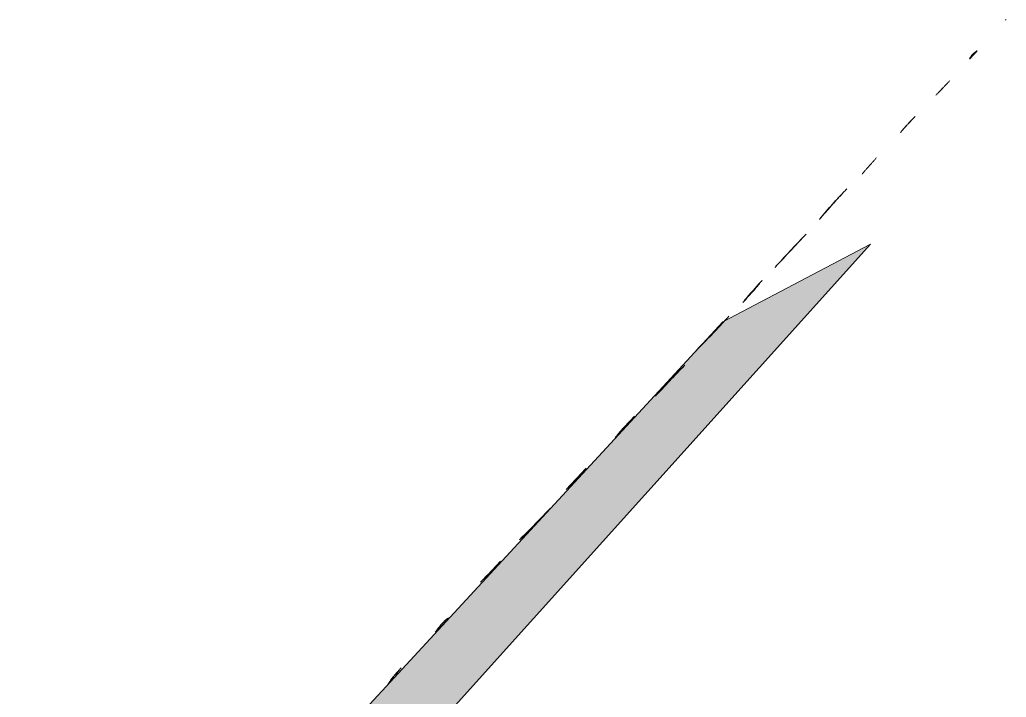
# Model space of a CAD drawing. Extents: x 0 to 1501, y 0 to 1722.
# Drawn here: x 128.306 to 129.275, y 1676.09 to 1676.755 of the extents above; entities that cross this region are included whole.
import ezdxf

# ---------------------------------------------------------------- set-up
doc = ezdxf.new("R2010")
doc.units = 0
doc.layers.get('0').update_dxf_attribs({"lineweight": 0})

msp = doc.modelspace()

# ---------------------------------------------------------------- hatches: boundary and pattern name
at = {"true_color": 0x231f20}
h = msp.add_hatch(color=256, dxfattribs=at)
h.dxf.hatch_style = 1
h.paths.add_polyline_path([(129.2745, 1676.755), (129.27447, 1676.755), (129.27444, 1676.755), (129.27441, 1676.755), (129.27438, 1676.755), (129.27435, 1676.755), (129.27431, 1676.755), (129.27428, 1676.755), (129.27425, 1676.755), (129.27422, 1676.755), (129.27419, 1676.755), (129.27416, 1676.755), (129.27413, 1676.755), (129.2741, 1676.755), (129.27406, 1676.755), (129.27403, 1676.755), (129.274, 1676.755), (129.27397, 1676.755), (129.27394, 1676.755), (129.27391, 1676.755), (129.27388, 1676.755), (129.27385, 1676.755), (129.27382, 1676.755), (129.27378, 1676.755), (129.27375, 1676.755), (129.27372, 1676.755), (129.27369, 1676.755), (129.27366, 1676.755), (129.27363, 1676.755), (129.2736, 1676.755), (129.27356, 1676.755), (129.27353, 1676.755), (129.2735, 1676.755), (129.27353, 1676.755), (129.27356, 1676.755), (129.2736, 1676.755), (129.27363, 1676.755), (129.27366, 1676.755), (129.27369, 1676.755), (129.27372, 1676.755), (129.27375, 1676.755), (129.27378, 1676.755), (129.27382, 1676.755), (129.27385, 1676.755), (129.27388, 1676.755), (129.27391, 1676.755), (129.27394, 1676.755), (129.27397, 1676.755), (129.274, 1676.755), (129.27403, 1676.755), (129.27406, 1676.755), (129.2741, 1676.755), (129.27413, 1676.755), (129.27416, 1676.755), (129.27419, 1676.755), (129.27422, 1676.755), (129.27425, 1676.755), (129.27428, 1676.755), (129.27431, 1676.755), (129.27435, 1676.755), (129.27438, 1676.755), (129.27441, 1676.755), (129.27444, 1676.755), (129.27447, 1676.755), (129.2745, 1676.755)])
h = msp.add_hatch(color=256, dxfattribs=at)
h.dxf.hatch_style = 1
h.paths.add_polyline_path([(129.246, 1676.7245), (129.24576, 1676.72425), (129.24553, 1676.72399), (129.24529, 1676.72374), (129.24506, 1676.72348), (129.24482, 1676.72323), (129.24459, 1676.72298), (129.24435, 1676.72272), (129.24412, 1676.72247), (129.24388, 1676.72222), (129.24364, 1676.72197), (129.24341, 1676.72171), (129.24318, 1676.72146), (129.24294, 1676.72121), (129.24271, 1676.72095), (129.24247, 1676.7207), (129.24223, 1676.72044), (129.242, 1676.72019), (129.24176, 1676.71994), (129.24153, 1676.71968), (129.24129, 1676.71943), (129.24106, 1676.71918), (129.24082, 1676.71893), (129.24059, 1676.71867), (129.24035, 1676.71842), (129.24011, 1676.71817), (129.23987, 1676.71793), (129.23963, 1676.71767), (129.23939, 1676.71743), (129.23915, 1676.71718), (129.23891, 1676.71693), (129.23867, 1676.71668), (129.23854, 1676.71658), (129.23871, 1676.71689), (129.23887, 1676.71719), (129.23903, 1676.7175), (129.2392, 1676.7178), (129.23936, 1676.71811), (129.23952, 1676.71841), (129.23969, 1676.71872), (129.23989, 1676.719), (129.24009, 1676.71928), (129.2403, 1676.71955), (129.24051, 1676.71983), (129.24072, 1676.7201), (129.24092, 1676.72038), (129.24113, 1676.72066), (129.24138, 1676.7209), (129.24163, 1676.72114), (129.24187, 1676.72138), (129.24212, 1676.72162), (129.24237, 1676.72187), (129.24262, 1676.72211), (129.24287, 1676.72234), (129.24315, 1676.72254), (129.24343, 1676.72275), (129.24371, 1676.72295), (129.24399, 1676.72316), (129.24427, 1676.72336), (129.24454, 1676.72357), (129.24482, 1676.72377), (129.24512, 1676.72395), (129.24541, 1676.72413), (129.2457, 1676.72432), (129.246, 1676.7245)])
h = msp.add_hatch(color=256, dxfattribs=at)
h.dxf.hatch_style = 1
h.paths.add_polyline_path([(129.219, 1676.695), (129.21857, 1676.69457), (129.21815, 1676.69413), (129.21772, 1676.6937), (129.21729, 1676.69327), (129.21687, 1676.69284), (129.21644, 1676.6924), (129.21602, 1676.69196), (129.2156, 1676.69152), (129.21518, 1676.69109), (129.21476, 1676.69065), (129.21434, 1676.69021), (129.21392, 1676.68977), (129.2135, 1676.68933), (129.21308, 1676.68889), (129.21266, 1676.68845), (129.21224, 1676.68801), (129.21182, 1676.68757), (129.2114, 1676.68713), (129.21098, 1676.6867), (129.21056, 1676.68626), (129.21014, 1676.68582), (129.20971, 1676.68538), (129.20929, 1676.68494), (129.20887, 1676.6845), (129.20845, 1676.68406), (129.20803, 1676.68362), (129.20761, 1676.68319), (129.20719, 1676.68275), (129.20677, 1676.68231), (129.20635, 1676.68187), (129.20593, 1676.68143), (129.2055, 1676.681), (129.20593, 1676.68143), (129.20636, 1676.68187), (129.20678, 1676.6823), (129.2072, 1676.68274), (129.20762, 1676.68318), (129.20804, 1676.68362), (129.20846, 1676.68406), (129.20888, 1676.68449), (129.2093, 1676.68493), (129.20972, 1676.68537), (129.21014, 1676.68581), (129.21056, 1676.68625), (129.21099, 1676.68669), (129.21141, 1676.68713), (129.21183, 1676.68756), (129.21225, 1676.688), (129.21267, 1676.68844), (129.21309, 1676.68888), (129.21351, 1676.68932), (129.21393, 1676.68976), (129.21435, 1676.6902), (129.21477, 1676.69064), (129.21519, 1676.69107), (129.21561, 1676.69151), (129.21603, 1676.69195), (129.21645, 1676.69239), (129.21687, 1676.69283), (129.21729, 1676.69327), (129.21772, 1676.6937), (129.21815, 1676.69414), (129.21857, 1676.69457), (129.219, 1676.695)])
h = msp.add_hatch(color=256, dxfattribs=at)
h.dxf.hatch_style = 1
h.paths.add_polyline_path([(129.185, 1676.66), (129.18453, 1676.65952), (129.18405, 1676.65904), (129.18358, 1676.65856), (129.1831, 1676.65808), (129.18263, 1676.6576), (129.18216, 1676.65712), (129.18168, 1676.65664), (129.18121, 1676.65616), (129.18073, 1676.65568), (129.18026, 1676.6552), (129.17978, 1676.65472), (129.17931, 1676.65424), (129.17884, 1676.65375), (129.17839, 1676.65325), (129.17794, 1676.65274), (129.17748, 1676.65224), (129.17703, 1676.65174), (129.17658, 1676.65124), (129.17612, 1676.65074), (129.17567, 1676.65024), (129.17522, 1676.64974), (129.17477, 1676.64924), (129.17431, 1676.64874), (129.17386, 1676.64824), (129.17341, 1676.64774), (129.17299, 1676.64721), (129.17258, 1676.64667), (129.17216, 1676.64614), (129.17175, 1676.64561), (129.17133, 1676.64507), (129.17092, 1676.64454), (129.17051, 1676.644), (129.17094, 1676.64451), (129.17138, 1676.64502), (129.17181, 1676.64553), (129.17225, 1676.64605), (129.17269, 1676.64656), (129.17313, 1676.64708), (129.17357, 1676.64759), (129.17401, 1676.6481), (129.17445, 1676.64861), (129.17488, 1676.64913), (129.17532, 1676.64964), (129.17576, 1676.65015), (129.17621, 1676.65066), (129.17667, 1676.65115), (129.17713, 1676.65165), (129.17759, 1676.65215), (129.17804, 1676.65264), (129.1785, 1676.65314), (129.17896, 1676.65363), (129.17942, 1676.65413), (129.17988, 1676.65462), (129.18034, 1676.65512), (129.1808, 1676.65561), (129.18126, 1676.65611), (129.18171, 1676.6566), (129.18217, 1676.6571), (129.18264, 1676.65759), (129.18311, 1676.65807), (129.18358, 1676.65855), (129.18406, 1676.65903), (129.18453, 1676.65952), (129.185, 1676.66)])
h = msp.add_hatch(color=256, dxfattribs=at)
h.dxf.hatch_style = 1
h.paths.add_polyline_path([(129.147, 1676.6195), (129.14656, 1676.619), (129.14613, 1676.6185), (129.14569, 1676.61799), (129.14526, 1676.61749), (129.14482, 1676.61699), (129.14437, 1676.6165), (129.14393, 1676.616), (129.14349, 1676.61551), (129.14305, 1676.61501), (129.1426, 1676.61452), (129.14216, 1676.61402), (129.14172, 1676.61353), (129.14128, 1676.61303), (129.14083, 1676.61253), (129.14039, 1676.61204), (129.13995, 1676.61154), (129.13951, 1676.61105), (129.13907, 1676.61055), (129.13863, 1676.61005), (129.13818, 1676.60956), (129.13774, 1676.60906), (129.1373, 1676.60857), (129.13686, 1676.60807), (129.13641, 1676.60757), (129.13597, 1676.60708), (129.13553, 1676.60658), (129.13511, 1676.60607), (129.13469, 1676.60555), (129.13427, 1676.60504), (129.13384, 1676.60453), (129.13342, 1676.60402), (129.133, 1676.6035), (129.13342, 1676.60401), (129.13385, 1676.60452), (129.13427, 1676.60503), (129.1347, 1676.60554), (129.13512, 1676.60605), (129.13555, 1676.60656), (129.13599, 1676.60706), (129.13644, 1676.60756), (129.13688, 1676.60805), (129.13732, 1676.60855), (129.13776, 1676.60904), (129.1382, 1676.60954), (129.13865, 1676.61003), (129.13909, 1676.61053), (129.13953, 1676.61103), (129.13997, 1676.61152), (129.14041, 1676.61202), (129.14085, 1676.61252), (129.1413, 1676.61301), (129.14174, 1676.61351), (129.14218, 1676.61401), (129.14262, 1676.6145), (129.14306, 1676.615), (129.14351, 1676.61549), (129.14395, 1676.61599), (129.14439, 1676.61649), (129.14483, 1676.61699), (129.14527, 1676.61749), (129.1457, 1676.61799), (129.14613, 1676.61849), (129.14656, 1676.619), (129.147, 1676.6195)])
h = msp.add_hatch(color=256, dxfattribs=at)
h.dxf.hatch_style = 1
h.paths.add_polyline_path([(129.118, 1676.589), (129.11712, 1676.5881), (129.11625, 1676.58719), (129.11536, 1676.58628), (129.11449, 1676.58538), (129.11361, 1676.58447), (129.11273, 1676.58356), (129.11185, 1676.58266), (129.11097, 1676.58175), (129.1101, 1676.58085), (129.10922, 1676.57994), (129.10836, 1676.57901), (129.10752, 1676.57808), (129.10667, 1676.57714), (129.10582, 1676.57621), (129.10498, 1676.57527), (129.10413, 1676.57434), (129.10329, 1676.5734), (129.10244, 1676.57247), (129.10159, 1676.57153), (129.10077, 1676.57058), (129.09995, 1676.56962), (129.09913, 1676.56866), (129.09831, 1676.5677), (129.0975, 1676.56673), (129.09668, 1676.56577), (129.09586, 1676.56481), (129.09504, 1676.56385), (129.09423, 1676.56289), (129.09341, 1676.56193), (129.09261, 1676.56096), (129.0918, 1676.55998), (129.091, 1676.55901), (129.09184, 1676.55994), (129.09267, 1676.56088), (129.09351, 1676.56183), (129.09434, 1676.56278), (129.09517, 1676.56373), (129.096, 1676.56468), (129.09683, 1676.56562), (129.09766, 1676.56657), (129.0985, 1676.56752), (129.09933, 1676.56847), (129.10016, 1676.56942), (129.10099, 1676.57037), (129.10182, 1676.57132), (129.10265, 1676.57227), (129.10349, 1676.57322), (129.10432, 1676.57417), (129.10515, 1676.57512), (129.10598, 1676.57606), (129.10681, 1676.57701), (129.10765, 1676.57796), (129.10851, 1676.57888), (129.10936, 1676.5798), (129.11022, 1676.58073), (129.11108, 1676.58165), (129.11194, 1676.58258), (129.1128, 1676.5835), (129.11366, 1676.58442), (129.11452, 1676.58535), (129.11538, 1676.58627), (129.11624, 1676.5872), (129.11711, 1676.5881), (129.118, 1676.589)])
h = msp.add_hatch(color=256, dxfattribs=at)
h.dxf.hatch_style = 1
h.paths.add_polyline_path([(129.078, 1676.5445), (129.07703, 1676.5435), (129.07605, 1676.5425), (129.07508, 1676.54151), (129.07411, 1676.54051), (129.07314, 1676.53951), (129.07217, 1676.53851), (129.07119, 1676.53752), (129.07022, 1676.53652), (129.06925, 1676.53552), (129.06828, 1676.53452), (129.06733, 1676.5335), (129.06638, 1676.53249), (129.06543, 1676.53147), (129.06448, 1676.53045), (129.06353, 1676.52943), (129.06258, 1676.52841), (129.06163, 1676.52739), (129.06068, 1676.52637), (129.05973, 1676.52536), (129.05878, 1676.52434), (129.05783, 1676.52332), (129.05688, 1676.5223), (129.05594, 1676.52127), (129.055, 1676.52024), (129.05407, 1676.51921), (129.05313, 1676.51818), (129.05219, 1676.51715), (129.05125, 1676.51612), (129.05032, 1676.51509), (129.04938, 1676.51406), (129.04844, 1676.51303), (129.0475, 1676.512), (129.04845, 1676.51301), (129.0494, 1676.51403), (129.05035, 1676.51505), (129.0513, 1676.51607), (129.05225, 1676.51709), (129.05321, 1676.5181), (129.05416, 1676.51912), (129.05511, 1676.52014), (129.05606, 1676.52116), (129.05701, 1676.52217), (129.05796, 1676.52319), (129.05891, 1676.52421), (129.05986, 1676.52523), (129.06081, 1676.52624), (129.06177, 1676.52726), (129.06272, 1676.52828), (129.06367, 1676.5293), (129.06462, 1676.53032), (129.06557, 1676.53133), (129.06652, 1676.53235), (129.06747, 1676.53337), (129.06842, 1676.53439), (129.06937, 1676.5354), (129.07033, 1676.53642), (129.07128, 1676.53744), (129.07223, 1676.53846), (129.07318, 1676.53947), (129.07413, 1676.54049), (129.07508, 1676.54151), (129.07603, 1676.54252), (129.07702, 1676.54351), (129.078, 1676.5445)])
at = {"true_color": 0xffffff}
h = msp.add_hatch(color=256, dxfattribs=at)
h.dxf.hatch_style = 1
h.paths.add_polyline_path([(124.2185, 1673.1045), (125.1031, 1673.38308), (125.95744, 1673.88735), (126.79065, 1674.42553), (126.39466, 1673.86821), (126.49479, 1673.59904), (127.21284, 1674.28263), (127.85182, 1675.03939), (128.47952, 1675.79985), (129.14124, 1676.53476), (128.99619, 1676.45857), (128.32307, 1675.72961), (127.66915, 1674.9842), (127.06272, 1674.21587), (126.52134, 1673.89004), (127.17294, 1674.63631), (126.47338, 1674.41883), (125.62337, 1673.90738), (124.76387, 1673.41162), (123.89336, 1672.93575), (123.00546, 1672.493), (122.09975, 1672.08821), (121.19504, 1671.87056), (121.46516, 1672.63264), (120.48897, 1672.51), (119.55892, 1672.16687), (118.68117, 1671.70589), (118.36055, 1670.98674), (117.997, 1670.5677), (117.0387, 1670.3117), (116.06781, 1670.10714), (115.09718, 1669.90131), (114.12816, 1669.68809), (113.18001, 1669.39666), (112.24769, 1669.05744), (111.29089, 1668.79573), (110.32073, 1668.58796), (109.3425, 1668.42371), (108.3717, 1668.22565), (108.8471, 1667.78921), (108.97435, 1667.58657), (107.9982, 1667.41186), (107.01327, 1667.39162), (106.39726, 1667.91174), (105.40559, 1667.92695), (104.41342, 1667.93402), (103.42155, 1667.9591), (102.43065, 1668.00943), (101.44214, 1668.09447), (100.45605, 1668.20435), (99.49818, 1668.40666), (98.63871, 1668.89978), (97.71822, 1669.26968), (97.1572, 1669.30118), (97.45767, 1669.23458), (98.39878, 1668.92237), (99.26239, 1668.43818), (100.19729, 1668.11709), (101.18077, 1667.98663), (102.16664, 1667.87461), (103.06659, 1667.80818), (104.05735, 1667.75458), (105.04934, 1667.73503), (106.0413, 1667.75172), (106.67869, 1667.32088), (107.66225, 1667.22981), (108.64904, 1667.32739), (109.60382, 1667.5865), (109.16989, 1667.93643), (109.09973, 1668.16723), (110.08097, 1668.31252), (111.05347, 1668.50877), (112.01436, 1668.75584), (112.96353, 1669.04454), (113.90575, 1669.35525), (114.67309, 1669.56155), (115.64072, 1669.77481), (116.61409, 1669.96683), (117.58055, 1670.1907), (118.50896, 1670.53358), (118.93164, 1671.16602), (119.1263, 1671.69468), (120.04485, 1672.06906), (120.99859, 1672.33818), (120.77189, 1671.67599), (121.66099, 1671.70639), (122.58109, 1672.07751), (123.48249, 1672.49191), (124.21851, 1673.10447)])
at = {"true_color": 0x231f20}
h = msp.add_hatch(color=256, dxfattribs=at)
h.dxf.hatch_style = 1
h.paths.add_polyline_path([(129.035, 1676.4995), (129.03443, 1676.49879), (129.03386, 1676.49808), (129.03329, 1676.49738), (129.03273, 1676.49667), (129.03216, 1676.49596), (129.03159, 1676.49525), (129.03102, 1676.49454), (129.03045, 1676.49383), (129.02987, 1676.49313), (129.02928, 1676.49244), (129.02869, 1676.49175), (129.0281, 1676.49106), (129.0275, 1676.49037), (129.0269, 1676.4897), (129.02629, 1676.48902), (129.02568, 1676.48834), (129.02508, 1676.48766), (129.02448, 1676.48698), (129.02387, 1676.48631), (129.02326, 1676.48563), (129.02266, 1676.48495), (129.02205, 1676.48428), (129.02145, 1676.4836), (129.02084, 1676.48292), (129.02024, 1676.48224), (129.01963, 1676.48157), (129.01902, 1676.48089), (129.01842, 1676.48021), (129.01781, 1676.47953), (129.01721, 1676.47886), (129.0166, 1676.47818), (129.016, 1676.4775), (129.01656, 1676.47822), (129.01712, 1676.47894), (129.01768, 1676.47965), (129.01824, 1676.48037), (129.0188, 1676.48108), (129.01936, 1676.4818), (129.01993, 1676.48251), (129.02052, 1676.4832), (129.02111, 1676.48389), (129.0217, 1676.48458), (129.02229, 1676.48527), (129.02288, 1676.48596), (129.02348, 1676.48664), (129.02409, 1676.48732), (129.0247, 1676.48799), (129.0253, 1676.48867), (129.02591, 1676.48935), (129.02652, 1676.49002), (129.02712, 1676.4907), (129.02773, 1676.49137), (129.02834, 1676.49205), (129.02894, 1676.49273), (129.02955, 1676.4934), (129.03016, 1676.49408), (129.03077, 1676.49475), (129.03137, 1676.49543), (129.03198, 1676.49611), (129.03259, 1676.49678), (129.03319, 1676.49746), (129.0338, 1676.49813), (129.0344, 1676.49882), (129.035, 1676.4995)])
h = msp.add_hatch(color=256, dxfattribs=at)
h.dxf.hatch_style = 1
h.paths.add_polyline_path([(129.002, 1676.464), (129.00102, 1676.46293), (129.00004, 1676.46187), (128.99906, 1676.4608), (128.99808, 1676.45973), (128.9971, 1676.45867), (128.99612, 1676.4576), (128.99514, 1676.45654), (128.99416, 1676.45547), (128.99318, 1676.4544), (128.99221, 1676.45333), (128.99123, 1676.45227), (128.99025, 1676.4512), (128.98925, 1676.45015), (128.98825, 1676.4491), (128.98724, 1676.44806), (128.98624, 1676.44701), (128.98524, 1676.44597), (128.98424, 1676.44492), (128.98324, 1676.44388), (128.98223, 1676.44283), (128.98123, 1676.44178), (128.98023, 1676.44074), (128.97923, 1676.43969), (128.97823, 1676.43865), (128.97723, 1676.4376), (128.9762, 1676.43658), (128.97516, 1676.43557), (128.97413, 1676.43456), (128.97309, 1676.43354), (128.97206, 1676.43253), (128.97103, 1676.43151), (128.97, 1676.4305), (128.97103, 1676.43152), (128.97206, 1676.43253), (128.9731, 1676.43355), (128.97413, 1676.43456), (128.97516, 1676.43558), (128.9762, 1676.4366), (128.97723, 1676.43761), (128.97826, 1676.43863), (128.97929, 1676.43964), (128.98033, 1676.44065), (128.98133, 1676.4417), (128.98234, 1676.44274), (128.98334, 1676.44378), (128.98434, 1676.44483), (128.98535, 1676.44587), (128.98635, 1676.44691), (128.98736, 1676.44796), (128.98836, 1676.449), (128.98936, 1676.45005), (128.99036, 1676.45109), (128.99134, 1676.45216), (128.99231, 1676.45324), (128.99329, 1676.45431), (128.99426, 1676.45538), (128.99523, 1676.45646), (128.9962, 1676.45753), (128.99718, 1676.4586), (128.99815, 1676.45967), (128.99912, 1676.46074), (129.00009, 1676.46182), (129.00105, 1676.46291), (129.002, 1676.464)])
h = msp.add_hatch(color=256, dxfattribs=at)
h.dxf.hatch_style = 1
h.paths.add_polyline_path([(128.93, 1676.3855), (128.93091, 1676.38646), (128.93181, 1676.38741), (128.93271, 1676.38837), (128.93361, 1676.38933), (128.93451, 1676.39029), (128.93541, 1676.39125), (128.93631, 1676.39221), (128.93721, 1676.39317), (128.93812, 1676.39412), (128.93902, 1676.39508), (128.93992, 1676.39604), (128.94082, 1676.397), (128.94172, 1676.39796), (128.94262, 1676.39891), (128.94352, 1676.39988), (128.94442, 1676.40083), (128.94533, 1676.40179), (128.94623, 1676.40275), (128.94713, 1676.40371), (128.94803, 1676.40467), (128.94893, 1676.40562), (128.94983, 1676.40659), (128.95074, 1676.40754), (128.95166, 1676.40848), (128.95258, 1676.40942), (128.9535, 1676.41036), (128.95442, 1676.4113), (128.95533, 1676.41224), (128.95625, 1676.41319), (128.95717, 1676.41413), (128.95809, 1676.41507), (128.95899, 1676.41599), (128.95805, 1676.41507), (128.95712, 1676.41414), (128.95618, 1676.41322), (128.95524, 1676.41229), (128.95431, 1676.41137), (128.95337, 1676.41045), (128.95243, 1676.40952), (128.9515, 1676.4086), (128.95056, 1676.40767), (128.94962, 1676.40675), (128.94868, 1676.40583), (128.94775, 1676.4049), (128.94681, 1676.40398), (128.94588, 1676.40305), (128.94494, 1676.40213), (128.94402, 1676.40119), (128.94312, 1676.40023), (128.94221, 1676.39928), (128.94131, 1676.39832), (128.9404, 1676.39737), (128.9395, 1676.39641), (128.93859, 1676.39546), (128.93769, 1676.3945), (128.93678, 1676.39355), (128.93591, 1676.39256), (128.93506, 1676.39156), (128.93421, 1676.39055), (128.93336, 1676.38955), (128.93251, 1676.38855), (128.93166, 1676.38754), (128.93082, 1676.38653), (128.93, 1676.3855)])
h = msp.add_hatch(color=256, dxfattribs=at)
h.dxf.hatch_style = 1
h.paths.add_polyline_path([(128.8905, 1676.3445), (128.89106, 1676.3452), (128.89162, 1676.3459), (128.89219, 1676.3466), (128.89275, 1676.34729), (128.89331, 1676.348), (128.89389, 1676.34868), (128.89449, 1676.34935), (128.89508, 1676.35002), (128.89568, 1676.35069), (128.8963, 1676.35135), (128.89691, 1676.352), (128.89753, 1676.35265), (128.89815, 1676.3533), (128.89876, 1676.35395), (128.89938, 1676.3546), (128.9, 1676.35526), (128.90062, 1676.35591), (128.90123, 1676.35656), (128.90185, 1676.35721), (128.90247, 1676.35786), (128.90308, 1676.35851), (128.9037, 1676.35917), (128.9043, 1676.35983), (128.90488, 1676.36052), (128.90546, 1676.3612), (128.90604, 1676.36188), (128.90663, 1676.36256), (128.90721, 1676.36325), (128.90779, 1676.36393), (128.90837, 1676.36461), (128.90895, 1676.3653), (128.9095, 1676.366), (128.9089, 1676.36533), (128.90829, 1676.36467), (128.90769, 1676.364), (128.90709, 1676.36333), (128.90648, 1676.36267), (128.90586, 1676.36202), (128.90525, 1676.36137), (128.90463, 1676.36072), (128.90401, 1676.36007), (128.9034, 1676.35942), (128.90278, 1676.35876), (128.90216, 1676.35811), (128.90155, 1676.35746), (128.90093, 1676.35681), (128.90031, 1676.35616), (128.8997, 1676.35551), (128.89908, 1676.35485), (128.89846, 1676.3542), (128.89785, 1676.35355), (128.89725, 1676.35288), (128.89667, 1676.3522), (128.89609, 1676.35151), (128.89551, 1676.35083), (128.89492, 1676.35015), (128.89434, 1676.34946), (128.89376, 1676.34878), (128.89318, 1676.34809), (128.89262, 1676.3474), (128.89209, 1676.34668), (128.89156, 1676.34595), (128.89103, 1676.34523), (128.8905, 1676.3445)])
h = msp.add_hatch(color=256, dxfattribs=at)
h.dxf.hatch_style = 1
h.paths.add_polyline_path([(128.8425, 1676.294), (128.8431, 1676.29466), (128.8437, 1676.29533), (128.8443, 1676.29599), (128.8449, 1676.29666), (128.8455, 1676.29733), (128.8461, 1676.29799), (128.8467, 1676.29865), (128.84732, 1676.2993), (128.84793, 1676.29995), (128.84855, 1676.3006), (128.84917, 1676.30125), (128.84978, 1676.3019), (128.8504, 1676.30255), (128.85102, 1676.3032), (128.85163, 1676.30385), (128.85225, 1676.3045), (128.85287, 1676.30515), (128.85349, 1676.3058), (128.8541, 1676.30645), (128.85472, 1676.3071), (128.85534, 1676.30775), (128.85595, 1676.3084), (128.85657, 1676.30905), (128.85719, 1676.3097), (128.8578, 1676.31035), (128.8584, 1676.31101), (128.859, 1676.31168), (128.8596, 1676.31234), (128.8602, 1676.31301), (128.8608, 1676.31367), (128.8614, 1676.31434), (128.862, 1676.31499), (128.86142, 1676.31431), (128.86084, 1676.31363), (128.86026, 1676.31295), (128.85967, 1676.31226), (128.85909, 1676.31158), (128.85851, 1676.3109), (128.85793, 1676.31022), (128.85735, 1676.30954), (128.85677, 1676.30885), (128.85617, 1676.30819), (128.85556, 1676.30754), (128.85495, 1676.30688), (128.85434, 1676.30622), (128.85373, 1676.30556), (128.85312, 1676.30491), (128.85251, 1676.30425), (128.85191, 1676.30359), (128.8513, 1676.30294), (128.85068, 1676.30228), (128.85005, 1676.30165), (128.84942, 1676.30101), (128.84879, 1676.30037), (128.84816, 1676.29974), (128.84753, 1676.2991), (128.8469, 1676.29846), (128.84628, 1676.29782), (128.84565, 1676.29718), (128.84502, 1676.29655), (128.84439, 1676.29591), (128.84376, 1676.29527), (128.84313, 1676.29463), (128.8425, 1676.294)])
h = msp.add_hatch(color=256, dxfattribs=at)
h.dxf.hatch_style = 1
h.paths.add_polyline_path([(128.7965, 1676.2445), (128.79746, 1676.24546), (128.79842, 1676.24643), (128.79938, 1676.24739), (128.80034, 1676.24835), (128.8013, 1676.24931), (128.80225, 1676.25028), (128.80322, 1676.25124), (128.80417, 1676.2522), (128.80513, 1676.25317), (128.80609, 1676.25413), (128.80705, 1676.25509), (128.80801, 1676.25606), (128.80897, 1676.25702), (128.80993, 1676.25798), (128.81089, 1676.25895), (128.81184, 1676.25991), (128.8128, 1676.26088), (128.81375, 1676.26185), (128.81469, 1676.26283), (128.81564, 1676.2638), (128.81659, 1676.26477), (128.81754, 1676.26575), (128.81848, 1676.26672), (128.81943, 1676.2677), (128.82037, 1676.26868), (128.82132, 1676.26965), (128.82227, 1676.27063), (128.82322, 1676.2716), (128.82416, 1676.27258), (128.82511, 1676.27355), (128.82606, 1676.27452), (128.827, 1676.27549), (128.82606, 1676.27451), (128.82513, 1676.27352), (128.82419, 1676.27253), (128.82326, 1676.27155), (128.82232, 1676.27056), (128.82138, 1676.26958), (128.82045, 1676.26859), (128.81952, 1676.2676), (128.81858, 1676.26662), (128.81765, 1676.26563), (128.81671, 1676.26464), (128.81578, 1676.26366), (128.81484, 1676.26267), (128.8139, 1676.26168), (128.81297, 1676.2607), (128.81203, 1676.25971), (128.81107, 1676.25875), (128.81011, 1676.25779), (128.80915, 1676.25683), (128.80819, 1676.25587), (128.80723, 1676.25491), (128.80627, 1676.25395), (128.80531, 1676.25299), (128.80434, 1676.25203), (128.80338, 1676.25106), (128.80242, 1676.2501), (128.80146, 1676.24914), (128.80048, 1676.24821), (128.79948, 1676.24728), (128.79849, 1676.24635), (128.7975, 1676.24543), (128.7965, 1676.2445)])
h = msp.add_hatch(color=256, dxfattribs=at)
h.dxf.hatch_style = 1
h.paths.add_polyline_path([(128.7585, 1676.203), (128.7591, 1676.20364), (128.7597, 1676.20429), (128.76031, 1676.20494), (128.76092, 1676.20558), (128.76153, 1676.20621), (128.76214, 1676.20686), (128.76275, 1676.2075), (128.76336, 1676.20814), (128.76397, 1676.20877), (128.76458, 1676.20942), (128.76519, 1676.21006), (128.7658, 1676.21069), (128.76641, 1676.21133), (128.76702, 1676.21198), (128.76764, 1676.21262), (128.76825, 1676.21325), (128.76886, 1676.21389), (128.76947, 1676.21453), (128.77008, 1676.21517), (128.77069, 1676.21581), (128.7713, 1676.21645), (128.77191, 1676.21709), (128.77252, 1676.21773), (128.77313, 1676.21837), (128.77374, 1676.21901), (128.77435, 1676.21965), (128.77496, 1676.22029), (128.77557, 1676.22093), (128.77618, 1676.22157), (128.77679, 1676.22221), (128.7774, 1676.22286), (128.778, 1676.2235), (128.7774, 1676.22284), (128.77681, 1676.22218), (128.77622, 1676.22153), (128.77563, 1676.22087), (128.77504, 1676.22021), (128.77445, 1676.21955), (128.77386, 1676.2189), (128.77326, 1676.21824), (128.77267, 1676.21758), (128.77208, 1676.21693), (128.77148, 1676.21627), (128.77087, 1676.21564), (128.77026, 1676.215), (128.76964, 1676.21436), (128.76903, 1676.21373), (128.76841, 1676.21309), (128.7678, 1676.21246), (128.76719, 1676.21182), (128.76657, 1676.21118), (128.76596, 1676.21054), (128.76535, 1676.20991), (128.76473, 1676.20927), (128.76411, 1676.20864), (128.76349, 1676.20801), (128.76287, 1676.20739), (128.76225, 1676.20676), (128.76162, 1676.20613), (128.76099, 1676.20551), (128.76037, 1676.20488), (128.75975, 1676.20425), (128.75912, 1676.20362), (128.7585, 1676.203)])
h = msp.add_hatch(color=256, dxfattribs=at)
h.dxf.hatch_style = 1
h.paths.add_polyline_path([(128.714, 1676.154), (128.71437, 1676.15447), (128.71474, 1676.15494), (128.71511, 1676.15541), (128.71548, 1676.15588), (128.71585, 1676.15636), (128.71622, 1676.15683), (128.71659, 1676.1573), (128.71696, 1676.15777), (128.71736, 1676.15822), (128.71776, 1676.15866), (128.71816, 1676.15911), (128.71856, 1676.15956), (128.71896, 1676.16), (128.71936, 1676.16045), (128.71976, 1676.1609), (128.72017, 1676.16134), (128.72056, 1676.16179), (128.72097, 1676.16223), (128.7214, 1676.16265), (128.72183, 1676.16307), (128.72225, 1676.16349), (128.72268, 1676.16391), (128.72311, 1676.16434), (128.72353, 1676.16476), (128.72396, 1676.16518), (128.72438, 1676.1656), (128.72481, 1676.16602), (128.72525, 1676.16643), (128.7257, 1676.16683), (128.72614, 1676.16723), (128.72659, 1676.16763), (128.72696, 1676.16797), (128.72646, 1676.16764), (128.72596, 1676.16731), (128.72546, 1676.16698), (128.72497, 1676.16664), (128.72452, 1676.16624), (128.72407, 1676.16585), (128.72361, 1676.16545), (128.72316, 1676.16506), (128.72271, 1676.16467), (128.7223, 1676.16423), (128.72189, 1676.1638), (128.72148, 1676.16336), (128.72107, 1676.16293), (128.72065, 1676.16249), (128.72024, 1676.16205), (128.71985, 1676.1616), (128.71947, 1676.16114), (128.71909, 1676.16067), (128.71871, 1676.16021), (128.71833, 1676.15974), (128.71795, 1676.15928), (128.71758, 1676.15881), (128.7172, 1676.15835), (128.71683, 1676.15788), (128.71648, 1676.15739), (128.71612, 1676.15691), (128.71577, 1676.15642), (128.71542, 1676.15594), (128.71506, 1676.15545), (128.71471, 1676.15497), (128.71436, 1676.15448), (128.714, 1676.154)])
h = msp.add_hatch(color=256, dxfattribs=at)
h.dxf.hatch_style = 1
h.paths.add_polyline_path([(128.6675, 1676.103), (128.66786, 1676.10353), (128.66823, 1676.10406), (128.66859, 1676.1046), (128.66896, 1676.10513), (128.66932, 1676.10566), (128.66969, 1676.10619), (128.67009, 1676.1067), (128.67049, 1676.1072), (128.6709, 1676.1077), (128.6713, 1676.10821), (128.67171, 1676.10871), (128.67212, 1676.10921), (128.67254, 1676.10969), (128.67297, 1676.11018), (128.6734, 1676.11066), (128.67383, 1676.11114), (128.67426, 1676.11162), (128.67469, 1676.11211), (128.67511, 1676.11259), (128.67554, 1676.11307), (128.67597, 1676.11355), (128.6764, 1676.11403), (128.67683, 1676.11452), (128.67726, 1676.115), (128.67769, 1676.11548), (128.67812, 1676.11596), (128.67852, 1676.11647), (128.67892, 1676.11697), (128.67931, 1676.11748), (128.67971, 1676.11799), (128.68011, 1676.1185), (128.68049, 1676.11899), (128.68005, 1676.11852), (128.67961, 1676.11805), (128.67916, 1676.11758), (128.67872, 1676.11712), (128.67828, 1676.11665), (128.67783, 1676.11618), (128.67739, 1676.11571), (128.67695, 1676.11524), (128.67651, 1676.11477), (128.67606, 1676.1143), (128.67563, 1676.11382), (128.67522, 1676.11333), (128.6748, 1676.11283), (128.67439, 1676.11234), (128.67398, 1676.11184), (128.67356, 1676.11134), (128.67315, 1676.11084), (128.67274, 1676.11035), (128.67233, 1676.10985), (128.67192, 1676.10936), (128.67153, 1676.10884), (128.67115, 1676.10832), (128.67078, 1676.10779), (128.6704, 1676.10727), (128.67002, 1676.10674), (128.66965, 1676.10622), (128.66927, 1676.10569), (128.6689, 1676.10517), (128.66853, 1676.10464), (128.66819, 1676.10409), (128.66784, 1676.10355), (128.6675, 1676.103)])

# ---------------------------------------------------------------- linework, layer by layer
for points in [[(129.2745, 1676.755), (129.27447, 1676.755), (129.27444, 1676.755), (129.27441, 1676.755), (129.27438, 1676.755), (129.27435, 1676.755), (129.27431, 1676.755), (129.27428, 1676.755), (129.27425, 1676.755), (129.27422, 1676.755), (129.27419, 1676.755), (129.27416, 1676.755), (129.27413, 1676.755), (129.2741, 1676.755), (129.27406, 1676.755), (129.27403, 1676.755), (129.274, 1676.755), (129.27397, 1676.755), (129.27394, 1676.755), (129.27391, 1676.755), (129.27388, 1676.755), (129.27385, 1676.755), (129.27382, 1676.755), (129.27378, 1676.755), (129.27375, 1676.755), (129.27372, 1676.755), (129.27369, 1676.755), (129.27366, 1676.755), (129.27363, 1676.755), (129.2736, 1676.755), (129.27356, 1676.755), (129.27353, 1676.755), (129.2735, 1676.755), (129.27353, 1676.755), (129.27356, 1676.755), (129.2736, 1676.755), (129.27363, 1676.755), (129.27366, 1676.755), (129.27369, 1676.755), (129.27372, 1676.755), (129.27375, 1676.755), (129.27378, 1676.755), (129.27382, 1676.755), (129.27385, 1676.755), (129.27388, 1676.755), (129.27391, 1676.755), (129.27394, 1676.755), (129.27397, 1676.755), (129.274, 1676.755), (129.27403, 1676.755), (129.27406, 1676.755), (129.2741, 1676.755), (129.27413, 1676.755), (129.27416, 1676.755), (129.27419, 1676.755), (129.27422, 1676.755), (129.27425, 1676.755), (129.27428, 1676.755), (129.27431, 1676.755), (129.27435, 1676.755), (129.27438, 1676.755), (129.27441, 1676.755), (129.27444, 1676.755), (129.27447, 1676.755), (129.2745, 1676.755), (129.2745, 1676.755)], [(129.246, 1676.7245), (129.24576, 1676.72425), (129.24553, 1676.72399), (129.24529, 1676.72374), (129.24506, 1676.72348), (129.24482, 1676.72323), (129.24459, 1676.72298), (129.24435, 1676.72272), (129.24412, 1676.72247), (129.24388, 1676.72222), (129.24364, 1676.72197), (129.24341, 1676.72171), (129.24318, 1676.72146), (129.24294, 1676.72121), (129.24271, 1676.72095), (129.24247, 1676.7207), (129.24223, 1676.72044), (129.242, 1676.72019), (129.24176, 1676.71994), (129.24153, 1676.71968), (129.24129, 1676.71943), (129.24106, 1676.71918), (129.24082, 1676.71893), (129.24059, 1676.71867), (129.24035, 1676.71842), (129.24011, 1676.71817), (129.23987, 1676.71793), (129.23963, 1676.71767), (129.23939, 1676.71743), (129.23915, 1676.71718), (129.23891, 1676.71693), (129.23867, 1676.71668), (129.23854, 1676.71658), (129.23871, 1676.71689), (129.23887, 1676.71719), (129.23903, 1676.7175), (129.2392, 1676.7178), (129.23936, 1676.71811), (129.23952, 1676.71841), (129.23969, 1676.71872), (129.23989, 1676.719), (129.24009, 1676.71928), (129.2403, 1676.71955), (129.24051, 1676.71983), (129.24072, 1676.7201), (129.24092, 1676.72038), (129.24113, 1676.72066), (129.24138, 1676.7209), (129.24163, 1676.72114), (129.24187, 1676.72138), (129.24212, 1676.72162), (129.24237, 1676.72187), (129.24262, 1676.72211), (129.24287, 1676.72234), (129.24315, 1676.72254), (129.24343, 1676.72275), (129.24371, 1676.72295), (129.24399, 1676.72316), (129.24427, 1676.72336), (129.24454, 1676.72357), (129.24482, 1676.72377), (129.24512, 1676.72395), (129.24541, 1676.72413), (129.2457, 1676.72432), (129.246, 1676.7245), (129.246, 1676.7245)], [(129.219, 1676.695), (129.21857, 1676.69457), (129.21815, 1676.69413), (129.21772, 1676.6937), (129.21729, 1676.69327), (129.21687, 1676.69284), (129.21644, 1676.6924), (129.21602, 1676.69196), (129.2156, 1676.69152), (129.21518, 1676.69109), (129.21476, 1676.69065), (129.21434, 1676.69021), (129.21392, 1676.68977), (129.2135, 1676.68933), (129.21308, 1676.68889), (129.21266, 1676.68845), (129.21224, 1676.68801), (129.21182, 1676.68757), (129.2114, 1676.68713), (129.21098, 1676.6867), (129.21056, 1676.68626), (129.21014, 1676.68582), (129.20971, 1676.68538), (129.20929, 1676.68494), (129.20887, 1676.6845), (129.20845, 1676.68406), (129.20803, 1676.68362), (129.20761, 1676.68319), (129.20719, 1676.68275), (129.20677, 1676.68231), (129.20635, 1676.68187), (129.20593, 1676.68143), (129.2055, 1676.681), (129.20593, 1676.68143), (129.20636, 1676.68187), (129.20678, 1676.6823), (129.2072, 1676.68274), (129.20762, 1676.68318), (129.20804, 1676.68362), (129.20846, 1676.68406), (129.20888, 1676.68449), (129.2093, 1676.68493), (129.20972, 1676.68537), (129.21014, 1676.68581), (129.21056, 1676.68625), (129.21099, 1676.68669), (129.21141, 1676.68713), (129.21183, 1676.68756), (129.21225, 1676.688), (129.21267, 1676.68844), (129.21309, 1676.68888), (129.21351, 1676.68932), (129.21393, 1676.68976), (129.21435, 1676.6902), (129.21477, 1676.69064), (129.21519, 1676.69107), (129.21561, 1676.69151), (129.21603, 1676.69195), (129.21645, 1676.69239), (129.21687, 1676.69283), (129.21729, 1676.69327), (129.21772, 1676.6937), (129.21815, 1676.69414), (129.21857, 1676.69457), (129.219, 1676.695), (129.219, 1676.695)], [(129.185, 1676.66), (129.18453, 1676.65952), (129.18405, 1676.65904), (129.18358, 1676.65856), (129.1831, 1676.65808), (129.18263, 1676.6576), (129.18216, 1676.65712), (129.18168, 1676.65664), (129.18121, 1676.65616), (129.18073, 1676.65568), (129.18026, 1676.6552), (129.17978, 1676.65472), (129.17931, 1676.65424), (129.17884, 1676.65375), (129.17839, 1676.65325), (129.17794, 1676.65274), (129.17748, 1676.65224), (129.17703, 1676.65174), (129.17658, 1676.65124), (129.17612, 1676.65074), (129.17567, 1676.65024), (129.17522, 1676.64974), (129.17477, 1676.64924), (129.17431, 1676.64874), (129.17386, 1676.64824), (129.17341, 1676.64774), (129.17299, 1676.64721), (129.17258, 1676.64667), (129.17216, 1676.64614), (129.17175, 1676.64561), (129.17133, 1676.64507), (129.17092, 1676.64454), (129.17051, 1676.644), (129.17094, 1676.64451), (129.17138, 1676.64502), (129.17181, 1676.64553), (129.17225, 1676.64605), (129.17269, 1676.64656), (129.17313, 1676.64708), (129.17357, 1676.64759), (129.17401, 1676.6481), (129.17445, 1676.64861), (129.17488, 1676.64913), (129.17532, 1676.64964), (129.17576, 1676.65015), (129.17621, 1676.65066), (129.17667, 1676.65115), (129.17713, 1676.65165), (129.17759, 1676.65215), (129.17804, 1676.65264), (129.1785, 1676.65314), (129.17896, 1676.65363), (129.17942, 1676.65413), (129.17988, 1676.65462), (129.18034, 1676.65512), (129.1808, 1676.65561), (129.18126, 1676.65611), (129.18171, 1676.6566), (129.18217, 1676.6571), (129.18264, 1676.65759), (129.18311, 1676.65807), (129.18358, 1676.65855), (129.18406, 1676.65903), (129.18453, 1676.65952), (129.185, 1676.66), (129.185, 1676.66)], [(129.147, 1676.6195), (129.14656, 1676.619), (129.14613, 1676.6185), (129.14569, 1676.61799), (129.14526, 1676.61749), (129.14482, 1676.61699), (129.14437, 1676.6165), (129.14393, 1676.616), (129.14349, 1676.61551), (129.14305, 1676.61501), (129.1426, 1676.61452), (129.14216, 1676.61402), (129.14172, 1676.61353), (129.14128, 1676.61303), (129.14083, 1676.61253), (129.14039, 1676.61204), (129.13995, 1676.61154), (129.13951, 1676.61105), (129.13907, 1676.61055), (129.13863, 1676.61005), (129.13818, 1676.60956), (129.13774, 1676.60906), (129.1373, 1676.60857), (129.13686, 1676.60807), (129.13641, 1676.60757), (129.13597, 1676.60708), (129.13553, 1676.60658), (129.13511, 1676.60607), (129.13469, 1676.60555), (129.13427, 1676.60504), (129.13384, 1676.60453), (129.13342, 1676.60402), (129.133, 1676.6035), (129.13342, 1676.60401), (129.13385, 1676.60452), (129.13427, 1676.60503), (129.1347, 1676.60554), (129.13512, 1676.60605), (129.13555, 1676.60656), (129.13599, 1676.60706), (129.13644, 1676.60756), (129.13688, 1676.60805), (129.13732, 1676.60855), (129.13776, 1676.60904), (129.1382, 1676.60954), (129.13865, 1676.61003), (129.13909, 1676.61053), (129.13953, 1676.61103), (129.13997, 1676.61152), (129.14041, 1676.61202), (129.14085, 1676.61252), (129.1413, 1676.61301), (129.14174, 1676.61351), (129.14218, 1676.61401), (129.14262, 1676.6145), (129.14306, 1676.615), (129.14351, 1676.61549), (129.14395, 1676.61599), (129.14439, 1676.61649), (129.14483, 1676.61699), (129.14527, 1676.61749), (129.1457, 1676.61799), (129.14613, 1676.61849), (129.14656, 1676.619), (129.147, 1676.6195), (129.147, 1676.6195)], [(129.118, 1676.589), (129.11712, 1676.5881), (129.11625, 1676.58719), (129.11536, 1676.58628), (129.11449, 1676.58538), (129.11361, 1676.58447), (129.11273, 1676.58356), (129.11185, 1676.58266), (129.11097, 1676.58175), (129.1101, 1676.58085), (129.10922, 1676.57994), (129.10836, 1676.57901), (129.10752, 1676.57808), (129.10667, 1676.57714), (129.10582, 1676.57621), (129.10498, 1676.57527), (129.10413, 1676.57434), (129.10329, 1676.5734), (129.10244, 1676.57247), (129.10159, 1676.57153), (129.10077, 1676.57058), (129.09995, 1676.56962), (129.09913, 1676.56866), (129.09831, 1676.5677), (129.0975, 1676.56673), (129.09668, 1676.56577), (129.09586, 1676.56481), (129.09504, 1676.56385), (129.09423, 1676.56289), (129.09341, 1676.56193), (129.09261, 1676.56096), (129.0918, 1676.55998), (129.091, 1676.55901), (129.09184, 1676.55994), (129.09267, 1676.56088), (129.09351, 1676.56183), (129.09434, 1676.56278), (129.09517, 1676.56373), (129.096, 1676.56468), (129.09683, 1676.56562), (129.09766, 1676.56657), (129.0985, 1676.56752), (129.09933, 1676.56847), (129.10016, 1676.56942), (129.10099, 1676.57037), (129.10182, 1676.57132), (129.10265, 1676.57227), (129.10349, 1676.57322), (129.10432, 1676.57417), (129.10515, 1676.57512), (129.10598, 1676.57606), (129.10681, 1676.57701), (129.10765, 1676.57796), (129.10851, 1676.57888), (129.10936, 1676.5798), (129.11022, 1676.58073), (129.11108, 1676.58165), (129.11194, 1676.58258), (129.1128, 1676.5835), (129.11366, 1676.58442), (129.11452, 1676.58535), (129.11538, 1676.58627), (129.11624, 1676.5872), (129.11711, 1676.5881), (129.118, 1676.589), (129.118, 1676.589)], [(129.078, 1676.5445), (129.07703, 1676.5435), (129.07605, 1676.5425), (129.07508, 1676.54151), (129.07411, 1676.54051), (129.07314, 1676.53951), (129.07217, 1676.53851), (129.07119, 1676.53752), (129.07022, 1676.53652), (129.06925, 1676.53552), (129.06828, 1676.53452), (129.06733, 1676.5335), (129.06638, 1676.53249), (129.06543, 1676.53147), (129.06448, 1676.53045), (129.06353, 1676.52943), (129.06258, 1676.52841), (129.06163, 1676.52739), (129.06068, 1676.52637), (129.05973, 1676.52536), (129.05878, 1676.52434), (129.05783, 1676.52332), (129.05688, 1676.5223), (129.05594, 1676.52127), (129.055, 1676.52024), (129.05407, 1676.51921), (129.05313, 1676.51818), (129.05219, 1676.51715), (129.05125, 1676.51612), (129.05032, 1676.51509), (129.04938, 1676.51406), (129.04844, 1676.51303), (129.0475, 1676.512), (129.04845, 1676.51301), (129.0494, 1676.51403), (129.05035, 1676.51505), (129.0513, 1676.51607), (129.05225, 1676.51709), (129.05321, 1676.5181), (129.05416, 1676.51912), (129.05511, 1676.52014), (129.05606, 1676.52116), (129.05701, 1676.52217), (129.05796, 1676.52319), (129.05891, 1676.52421), (129.05986, 1676.52523), (129.06081, 1676.52624), (129.06177, 1676.52726), (129.06272, 1676.52828), (129.06367, 1676.5293), (129.06462, 1676.53032), (129.06557, 1676.53133), (129.06652, 1676.53235), (129.06747, 1676.53337), (129.06842, 1676.53439), (129.06937, 1676.5354), (129.07033, 1676.53642), (129.07128, 1676.53744), (129.07223, 1676.53846), (129.07318, 1676.53947), (129.07413, 1676.54049), (129.07508, 1676.54151), (129.07603, 1676.54252), (129.07702, 1676.54351), (129.078, 1676.5445), (129.078, 1676.5445)], [(129.035, 1676.4995), (129.03443, 1676.49879), (129.03386, 1676.49808), (129.03329, 1676.49738), (129.03273, 1676.49667), (129.03216, 1676.49596), (129.03159, 1676.49525), (129.03102, 1676.49454), (129.03045, 1676.49383), (129.02987, 1676.49313), (129.02928, 1676.49244), (129.02869, 1676.49175), (129.0281, 1676.49106), (129.0275, 1676.49037), (129.0269, 1676.4897), (129.02629, 1676.48902), (129.02568, 1676.48834), (129.02508, 1676.48766), (129.02448, 1676.48698), (129.02387, 1676.48631), (129.02326, 1676.48563), (129.02266, 1676.48495), (129.02205, 1676.48428), (129.02145, 1676.4836), (129.02084, 1676.48292), (129.02024, 1676.48224), (129.01963, 1676.48157), (129.01902, 1676.48089), (129.01842, 1676.48021), (129.01781, 1676.47953), (129.01721, 1676.47886), (129.0166, 1676.47818), (129.016, 1676.4775), (129.01656, 1676.47822), (129.01712, 1676.47894), (129.01768, 1676.47965), (129.01824, 1676.48037), (129.0188, 1676.48108), (129.01936, 1676.4818), (129.01993, 1676.48251), (129.02052, 1676.4832), (129.02111, 1676.48389), (129.0217, 1676.48458), (129.02229, 1676.48527), (129.02288, 1676.48596), (129.02348, 1676.48664), (129.02409, 1676.48732), (129.0247, 1676.48799), (129.0253, 1676.48867), (129.02591, 1676.48935), (129.02652, 1676.49002), (129.02712, 1676.4907), (129.02773, 1676.49137), (129.02834, 1676.49205), (129.02894, 1676.49273), (129.02955, 1676.4934), (129.03016, 1676.49408), (129.03077, 1676.49475), (129.03137, 1676.49543), (129.03198, 1676.49611), (129.03259, 1676.49678), (129.03319, 1676.49746), (129.0338, 1676.49813), (129.0344, 1676.49882), (129.035, 1676.4995), (129.035, 1676.4995)], [(129.002, 1676.464), (129.00102, 1676.46293), (129.00004, 1676.46187), (128.99906, 1676.4608), (128.99808, 1676.45973), (128.9971, 1676.45867), (128.99612, 1676.4576), (128.99514, 1676.45654), (128.99416, 1676.45547), (128.99318, 1676.4544), (128.99221, 1676.45333), (128.99123, 1676.45227), (128.99025, 1676.4512), (128.98925, 1676.45015), (128.98825, 1676.4491), (128.98724, 1676.44806), (128.98624, 1676.44701), (128.98524, 1676.44597), (128.98424, 1676.44492), (128.98324, 1676.44388), (128.98223, 1676.44283), (128.98123, 1676.44178), (128.98023, 1676.44074), (128.97923, 1676.43969), (128.97823, 1676.43865), (128.97723, 1676.4376), (128.9762, 1676.43658), (128.97516, 1676.43557), (128.97413, 1676.43456), (128.97309, 1676.43354), (128.97206, 1676.43253), (128.97103, 1676.43151), (128.97, 1676.4305), (128.97103, 1676.43152), (128.97206, 1676.43253), (128.9731, 1676.43355), (128.97413, 1676.43456), (128.97516, 1676.43558), (128.9762, 1676.4366), (128.97723, 1676.43761), (128.97826, 1676.43863), (128.97929, 1676.43964), (128.98033, 1676.44065), (128.98133, 1676.4417), (128.98234, 1676.44274), (128.98334, 1676.44378), (128.98434, 1676.44483), (128.98535, 1676.44587), (128.98635, 1676.44691), (128.98736, 1676.44796), (128.98836, 1676.449), (128.98936, 1676.45005), (128.99036, 1676.45109), (128.99134, 1676.45216), (128.99231, 1676.45324), (128.99329, 1676.45431), (128.99426, 1676.45538), (128.99523, 1676.45646), (128.9962, 1676.45753), (128.99718, 1676.4586), (128.99815, 1676.45967), (128.99912, 1676.46074), (129.00009, 1676.46182), (129.00105, 1676.46291), (129.002, 1676.464), (129.002, 1676.464)], [(128.93, 1676.3855), (128.93091, 1676.38646), (128.93181, 1676.38741), (128.93271, 1676.38837), (128.93361, 1676.38933), (128.93451, 1676.39029), (128.93541, 1676.39125), (128.93631, 1676.39221), (128.93721, 1676.39317), (128.93812, 1676.39412), (128.93902, 1676.39508), (128.93992, 1676.39604), (128.94082, 1676.397), (128.94172, 1676.39796), (128.94262, 1676.39891), (128.94352, 1676.39988), (128.94442, 1676.40083), (128.94533, 1676.40179), (128.94623, 1676.40275), (128.94713, 1676.40371), (128.94803, 1676.40467), (128.94893, 1676.40562), (128.94983, 1676.40659), (128.95074, 1676.40754), (128.95166, 1676.40848), (128.95258, 1676.40942), (128.9535, 1676.41036), (128.95442, 1676.4113), (128.95533, 1676.41224), (128.95625, 1676.41319), (128.95717, 1676.41413), (128.95809, 1676.41507), (128.95899, 1676.41599), (128.95805, 1676.41507), (128.95712, 1676.41414), (128.95618, 1676.41322), (128.95524, 1676.41229), (128.95431, 1676.41137), (128.95337, 1676.41045), (128.95243, 1676.40952), (128.9515, 1676.4086), (128.95056, 1676.40767), (128.94962, 1676.40675), (128.94868, 1676.40583), (128.94775, 1676.4049), (128.94681, 1676.40398), (128.94588, 1676.40305), (128.94494, 1676.40213), (128.94402, 1676.40119), (128.94312, 1676.40023), (128.94221, 1676.39928), (128.94131, 1676.39832), (128.9404, 1676.39737), (128.9395, 1676.39641), (128.93859, 1676.39546), (128.93769, 1676.3945), (128.93678, 1676.39355), (128.93591, 1676.39256), (128.93506, 1676.39156), (128.93421, 1676.39055), (128.93336, 1676.38955), (128.93251, 1676.38855), (128.93166, 1676.38754), (128.93082, 1676.38653), (128.93, 1676.3855), (128.93, 1676.3855)], [(128.8905, 1676.3445), (128.89106, 1676.3452), (128.89162, 1676.3459), (128.89219, 1676.3466), (128.89275, 1676.34729), (128.89331, 1676.348), (128.89389, 1676.34868), (128.89449, 1676.34935), (128.89508, 1676.35002), (128.89568, 1676.35069), (128.8963, 1676.35135), (128.89691, 1676.352), (128.89753, 1676.35265), (128.89815, 1676.3533), (128.89876, 1676.35395), (128.89938, 1676.3546), (128.9, 1676.35526), (128.90062, 1676.35591), (128.90123, 1676.35656), (128.90185, 1676.35721), (128.90247, 1676.35786), (128.90308, 1676.35851), (128.9037, 1676.35917), (128.9043, 1676.35983), (128.90488, 1676.36052), (128.90546, 1676.3612), (128.90604, 1676.36188), (128.90663, 1676.36256), (128.90721, 1676.36325), (128.90779, 1676.36393), (128.90837, 1676.36461), (128.90895, 1676.3653), (128.9095, 1676.366), (128.9089, 1676.36533), (128.90829, 1676.36467), (128.90769, 1676.364), (128.90709, 1676.36333), (128.90648, 1676.36267), (128.90586, 1676.36202), (128.90525, 1676.36137), (128.90463, 1676.36072), (128.90401, 1676.36007), (128.9034, 1676.35942), (128.90278, 1676.35876), (128.90216, 1676.35811), (128.90155, 1676.35746), (128.90093, 1676.35681), (128.90031, 1676.35616), (128.8997, 1676.35551), (128.89908, 1676.35485), (128.89846, 1676.3542), (128.89785, 1676.35355), (128.89725, 1676.35288), (128.89667, 1676.3522), (128.89609, 1676.35151), (128.89551, 1676.35083), (128.89492, 1676.35015), (128.89434, 1676.34946), (128.89376, 1676.34878), (128.89318, 1676.34809), (128.89262, 1676.3474), (128.89209, 1676.34668), (128.89156, 1676.34595), (128.89103, 1676.34523), (128.8905, 1676.3445), (128.8905, 1676.3445)], [(128.8425, 1676.294), (128.8431, 1676.29466), (128.8437, 1676.29533), (128.8443, 1676.29599), (128.8449, 1676.29666), (128.8455, 1676.29733), (128.8461, 1676.29799), (128.8467, 1676.29865), (128.84732, 1676.2993), (128.84793, 1676.29995), (128.84855, 1676.3006), (128.84917, 1676.30125), (128.84978, 1676.3019), (128.8504, 1676.30255), (128.85102, 1676.3032), (128.85163, 1676.30385), (128.85225, 1676.3045), (128.85287, 1676.30515), (128.85349, 1676.3058), (128.8541, 1676.30645), (128.85472, 1676.3071), (128.85534, 1676.30775), (128.85595, 1676.3084), (128.85657, 1676.30905), (128.85719, 1676.3097), (128.8578, 1676.31035), (128.8584, 1676.31101), (128.859, 1676.31168), (128.8596, 1676.31234), (128.8602, 1676.31301), (128.8608, 1676.31367), (128.8614, 1676.31434), (128.862, 1676.31499), (128.86142, 1676.31431), (128.86084, 1676.31363), (128.86026, 1676.31295), (128.85967, 1676.31226), (128.85909, 1676.31158), (128.85851, 1676.3109), (128.85793, 1676.31022), (128.85735, 1676.30954), (128.85677, 1676.30885), (128.85617, 1676.30819), (128.85556, 1676.30754), (128.85495, 1676.30688), (128.85434, 1676.30622), (128.85373, 1676.30556), (128.85312, 1676.30491), (128.85251, 1676.30425), (128.85191, 1676.30359), (128.8513, 1676.30294), (128.85068, 1676.30228), (128.85005, 1676.30165), (128.84942, 1676.30101), (128.84879, 1676.30037), (128.84816, 1676.29974), (128.84753, 1676.2991), (128.8469, 1676.29846), (128.84628, 1676.29782), (128.84565, 1676.29718), (128.84502, 1676.29655), (128.84439, 1676.29591), (128.84376, 1676.29527), (128.84313, 1676.29463), (128.8425, 1676.294), (128.8425, 1676.294)], [(128.7965, 1676.2445), (128.79746, 1676.24546), (128.79842, 1676.24643), (128.79938, 1676.24739), (128.80034, 1676.24835), (128.8013, 1676.24931), (128.80225, 1676.25028), (128.80322, 1676.25124), (128.80417, 1676.2522), (128.80513, 1676.25317), (128.80609, 1676.25413), (128.80705, 1676.25509), (128.80801, 1676.25606), (128.80897, 1676.25702), (128.80993, 1676.25798), (128.81089, 1676.25895), (128.81184, 1676.25991), (128.8128, 1676.26088), (128.81375, 1676.26185), (128.81469, 1676.26283), (128.81564, 1676.2638), (128.81659, 1676.26477), (128.81754, 1676.26575), (128.81848, 1676.26672), (128.81943, 1676.2677), (128.82037, 1676.26868), (128.82132, 1676.26965), (128.82227, 1676.27063), (128.82322, 1676.2716), (128.82416, 1676.27258), (128.82511, 1676.27355), (128.82606, 1676.27452), (128.827, 1676.27549), (128.82606, 1676.27451), (128.82513, 1676.27352), (128.82419, 1676.27253), (128.82326, 1676.27155), (128.82232, 1676.27056), (128.82138, 1676.26958), (128.82045, 1676.26859), (128.81952, 1676.2676), (128.81858, 1676.26662), (128.81765, 1676.26563), (128.81671, 1676.26464), (128.81578, 1676.26366), (128.81484, 1676.26267), (128.8139, 1676.26168), (128.81297, 1676.2607), (128.81203, 1676.25971), (128.81107, 1676.25875), (128.81011, 1676.25779), (128.80915, 1676.25683), (128.80819, 1676.25587), (128.80723, 1676.25491), (128.80627, 1676.25395), (128.80531, 1676.25299), (128.80434, 1676.25203), (128.80338, 1676.25106), (128.80242, 1676.2501), (128.80146, 1676.24914), (128.80048, 1676.24821), (128.79948, 1676.24728), (128.79849, 1676.24635), (128.7975, 1676.24543), (128.7965, 1676.2445), (128.7965, 1676.2445)], [(128.7585, 1676.203), (128.7591, 1676.20364), (128.7597, 1676.20429), (128.76031, 1676.20494), (128.76092, 1676.20558), (128.76153, 1676.20621), (128.76214, 1676.20686), (128.76275, 1676.2075), (128.76336, 1676.20814), (128.76397, 1676.20877), (128.76458, 1676.20942), (128.76519, 1676.21006), (128.7658, 1676.21069), (128.76641, 1676.21133), (128.76702, 1676.21198), (128.76764, 1676.21262), (128.76825, 1676.21325), (128.76886, 1676.21389), (128.76947, 1676.21453), (128.77008, 1676.21517), (128.77069, 1676.21581), (128.7713, 1676.21645), (128.77191, 1676.21709), (128.77252, 1676.21773), (128.77313, 1676.21837), (128.77374, 1676.21901), (128.77435, 1676.21965), (128.77496, 1676.22029), (128.77557, 1676.22093), (128.77618, 1676.22157), (128.77679, 1676.22221), (128.7774, 1676.22286), (128.778, 1676.2235), (128.7774, 1676.22284), (128.77681, 1676.22218), (128.77622, 1676.22153), (128.77563, 1676.22087), (128.77504, 1676.22021), (128.77445, 1676.21955), (128.77386, 1676.2189), (128.77326, 1676.21824), (128.77267, 1676.21758), (128.77208, 1676.21693), (128.77148, 1676.21627), (128.77087, 1676.21564), (128.77026, 1676.215), (128.76964, 1676.21436), (128.76903, 1676.21373), (128.76841, 1676.21309), (128.7678, 1676.21246), (128.76719, 1676.21182), (128.76657, 1676.21118), (128.76596, 1676.21054), (128.76535, 1676.20991), (128.76473, 1676.20927), (128.76411, 1676.20864), (128.76349, 1676.20801), (128.76287, 1676.20739), (128.76225, 1676.20676), (128.76162, 1676.20613), (128.76099, 1676.20551), (128.76037, 1676.20488), (128.75975, 1676.20425), (128.75912, 1676.20362), (128.7585, 1676.203), (128.7585, 1676.203)], [(128.714, 1676.154), (128.71437, 1676.15447), (128.71474, 1676.15494), (128.71511, 1676.15541), (128.71548, 1676.15588), (128.71585, 1676.15636), (128.71622, 1676.15683), (128.71659, 1676.1573), (128.71696, 1676.15777), (128.71736, 1676.15822), (128.71776, 1676.15866), (128.71816, 1676.15911), (128.71856, 1676.15956), (128.71896, 1676.16), (128.71936, 1676.16045), (128.71976, 1676.1609), (128.72017, 1676.16134), (128.72056, 1676.16179), (128.72097, 1676.16223), (128.7214, 1676.16265), (128.72183, 1676.16307), (128.72225, 1676.16349), (128.72268, 1676.16391), (128.72311, 1676.16434), (128.72353, 1676.16476), (128.72396, 1676.16518), (128.72438, 1676.1656), (128.72481, 1676.16602), (128.72525, 1676.16643), (128.7257, 1676.16683), (128.72614, 1676.16723), (128.72659, 1676.16763), (128.72696, 1676.16797), (128.72646, 1676.16764), (128.72596, 1676.16731), (128.72546, 1676.16698), (128.72497, 1676.16664), (128.72452, 1676.16624), (128.72407, 1676.16585), (128.72361, 1676.16545), (128.72316, 1676.16506), (128.72271, 1676.16467), (128.7223, 1676.16423), (128.72189, 1676.1638), (128.72148, 1676.16336), (128.72107, 1676.16293), (128.72065, 1676.16249), (128.72024, 1676.16205), (128.71985, 1676.1616), (128.71947, 1676.16114), (128.71909, 1676.16067), (128.71871, 1676.16021), (128.71833, 1676.15974), (128.71795, 1676.15928), (128.71758, 1676.15881), (128.7172, 1676.15835), (128.71683, 1676.15788), (128.71648, 1676.15739), (128.71612, 1676.15691), (128.71577, 1676.15642), (128.71542, 1676.15594), (128.71506, 1676.15545), (128.71471, 1676.15497), (128.71436, 1676.15448), (128.714, 1676.154), (128.714, 1676.154)], [(128.6675, 1676.103), (128.66786, 1676.10353), (128.66823, 1676.10406), (128.66859, 1676.1046), (128.66896, 1676.10513), (128.66932, 1676.10566), (128.66969, 1676.10619), (128.67009, 1676.1067), (128.67049, 1676.1072), (128.6709, 1676.1077), (128.6713, 1676.10821), (128.67171, 1676.10871), (128.67212, 1676.10921), (128.67254, 1676.10969), (128.67297, 1676.11018), (128.6734, 1676.11066), (128.67383, 1676.11114), (128.67426, 1676.11162), (128.67469, 1676.11211), (128.67511, 1676.11259), (128.67554, 1676.11307), (128.67597, 1676.11355), (128.6764, 1676.11403), (128.67683, 1676.11452), (128.67726, 1676.115), (128.67769, 1676.11548), (128.67812, 1676.11596), (128.67852, 1676.11647), (128.67892, 1676.11697), (128.67931, 1676.11748), (128.67971, 1676.11799), (128.68011, 1676.1185), (128.68049, 1676.11899), (128.68005, 1676.11852), (128.67961, 1676.11805), (128.67916, 1676.11758), (128.67872, 1676.11712), (128.67828, 1676.11665), (128.67783, 1676.11618), (128.67739, 1676.11571), (128.67695, 1676.11524), (128.67651, 1676.11477), (128.67606, 1676.1143), (128.67563, 1676.11382), (128.67522, 1676.11333), (128.6748, 1676.11283), (128.67439, 1676.11234), (128.67398, 1676.11184), (128.67356, 1676.11134), (128.67315, 1676.11084), (128.67274, 1676.11035), (128.67233, 1676.10985), (128.67192, 1676.10936), (128.67153, 1676.10884), (128.67115, 1676.10832), (128.67078, 1676.10779), (128.6704, 1676.10727), (128.67002, 1676.10674), (128.66965, 1676.10622), (128.66927, 1676.10569), (128.6689, 1676.10517), (128.66853, 1676.10464), (128.66819, 1676.10409), (128.66784, 1676.10355), (128.6675, 1676.103), (128.6675, 1676.103)]]:
    msp.add_lwpolyline(points, dxfattribs=at)
at = {"true_color": 0xffffff}
msp.add_lwpolyline([(127.21284, 1674.28263), (127.85182, 1675.03939), (128.47952, 1675.79985), (129.14124, 1676.53476), (128.99619, 1676.45857), (128.32307, 1675.72961), (127.66915, 1674.9842), (127.06272, 1674.21587)], dxfattribs=at)

doc.saveas('drawing.dxf')
